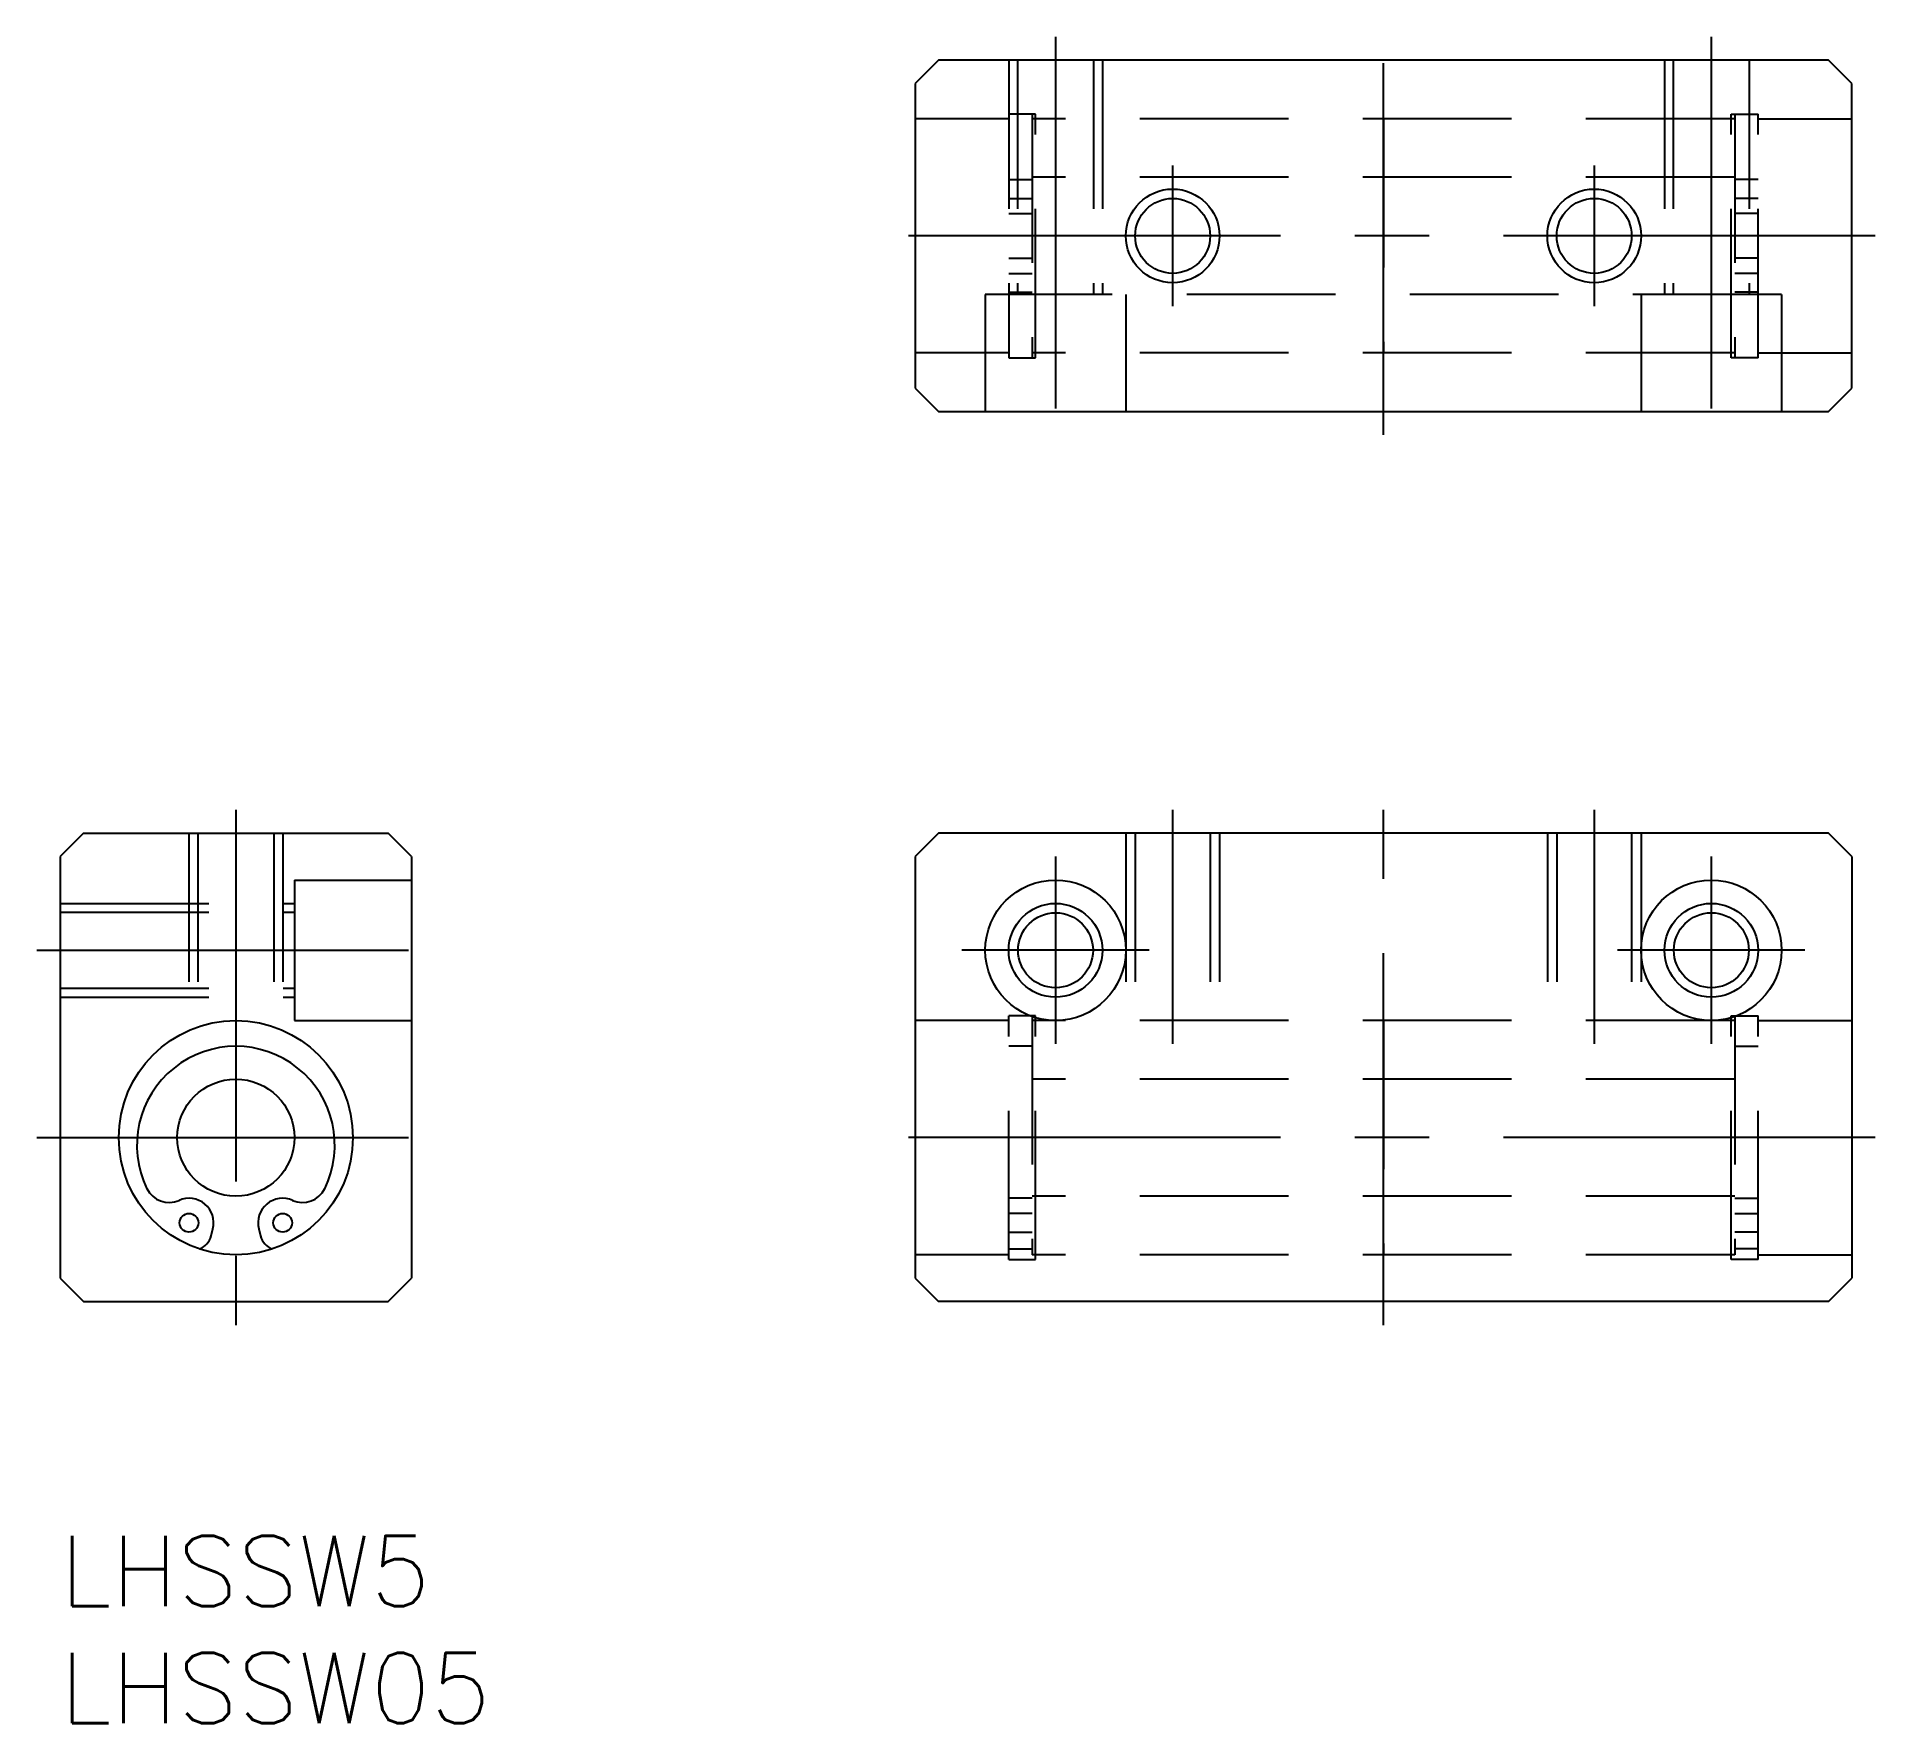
# Model space of a CAD drawing. Extents: x -1 to 77.5, y -8 to 64.
import ezdxf

# ---------------------------------------------------------------- set-up
doc = ezdxf.new("R2010")
doc.units = 0
doc.header["$LTSCALE"] = 0.5
doc.linetypes.add('CENTER', pattern=[50.8, 31.75, -6.35, 6.35, -6.35])
doc.linetypes.add('DASHED', pattern=[19.05, 12.7, -6.35])
for name, color, linetype in [('MSM_CENTER', 1, 'CENTER'), ('MSM_CONTINUOUS', 7, 'CONTINUOUS'), ('MSM_DASHED', 4, 'DASHED'), ('MSM_NARROW', 5, 'CONTINUOUS'), ('MSM_PART_NUMBER', 7, 'CONTINUOUS')]:
    doc.layers.add(name, color=color, linetype=linetype)
doc.styles.get("Standard").update_dxf_attribs({"font": 'txt.shx', "height": 3, "bigfont": 'bigfont.shx'})

# ---------------------------------------------------------------- blocks, each defined once
blk = doc.blocks.new('*U13')
at = {"layer": 'MSM_PART_NUMBER'}
blk.add_text('LHSSW5', height=3, dxfattribs=at).set_placement((0, -3))
blk = doc.blocks.new('*U14')
at = {"layer": 'MSM_PART_NUMBER'}
blk.add_text('LHSSW05', height=3, dxfattribs=at).set_placement((0, -8))

msp = doc.modelspace()

# ---------------------------------------------------------------- linework, layer by layer
at = {"layer": 'MSM_CENTER'}
for p, q in [((42.5, 64), (42.5, 47)), ((56.5, 47), (56.5, 64)), ((70.5, 64), (70.5, 47)), ((47.5, 58.5), (47.5, 52.5)), ((65.5, 58.5), (65.5, 52.5)), ((77.5, 55.5), (35.5, 55.5)), ((7.5, 31), (7.5, 9)), ((47.5, 31), (47.5, 21)), ((56.5, 9), (56.5, 31)), ((65.5, 31), (65.5, 21)), ((42.5, 29), (42.5, 21)), ((70.5, 29), (70.5, 21)), ((-1, 25), (16, 25)), ((46.5, 25), (38.5, 25)), ((74.5, 25), (66.5, 25)), ((-1, 17), (16, 17)), ((77.5, 17), (35.5, 17))]:
    msp.add_line(p, q, dxfattribs=at)
at = {"layer": 'MSM_CONTINUOUS'}
for p, q in [((37.5, 63), (36.5, 62)), ((75.5, 63), (37.5, 63)), ((76.5, 62), (75.5, 63)), ((36.5, 62), (36.5, 49)), ((76.5, 49), (76.5, 62)), ((36.5, 49), (37.5, 48)), ((75.5, 48), (76.5, 49)), ((37.5, 48), (75.5, 48)), ((1, 30), (0, 29)), ((1, 30), (14, 30)), ((15, 29), (14, 30)), ((37.5, 30), (36.5, 29)), ((75.5, 30), (37.5, 30)), ((76.5, 29), (75.5, 30)), ((0, 29), (0, 11)), ((15, 29), (15, 11)), ((36.5, 29), (36.5, 11)), ((76.5, 29), (76.5, 11)), ((6.442, 12.805), (6.518, 13.107)), ((8.482, 13.107), (8.558, 12.805)), ((0, 11), (1, 10)), ((14, 10), (15, 11)), ((36.5, 11), (37.5, 10)), ((75.5, 10), (76.5, 11)), ((1, 10), (14, 10)), ((75.5, 10), (37.5, 10))]:
    msp.add_line(p, q, dxfattribs=at)
for centre, radius in [((47.5, 55.5), 1.6), ((65.5, 55.5), 1.6), ((42.5, 25), 3), ((70.5, 25), 3), ((42.5, 25), 1.6), ((70.5, 25), 1.6), ((7.5, 17), 5), ((7.5, 17), 2.5), ((5.5, 13.364), 0.4), ((9.5, 13.364), 0.4)]:
    msp.add_circle(centre, radius, dxfattribs=at)
for centre, radius, start, end in [((7.5, 16.675), 4.225, 333.98697, 206.01303), ((4.647, 15.283), 1.05, 206.01303, 293.97633), ((5.5, 13.364), 1.05, 345.84444, 113.97633), ((9.5, 13.364), 1.05, 66.02367, 194.15556), ((10.353, 15.283), 1.05, 246.02366, 333.98697), ((5.666, 13), 0.8, 290.11535, 345.84444), ((9.334, 13), 0.8, 194.15556, 249.88465)]:
    msp.add_arc(centre, radius, start, end, dxfattribs=at)
at = {"layer": 'MSM_DASHED'}
for p, q in [((40.5, 63), (40.5, 50.3)), ((40.879, 63), (40.879, 53)), ((44.121, 63), (44.121, 53)), ((44.5, 63), (44.5, 53)), ((68.5, 63), (68.5, 53)), ((68.879, 63), (68.879, 53)), ((72.121, 63), (72.121, 53)), ((40.5, 60.5), (36.5, 60.5)), ((41.65, 60.7), (40.5, 60.7)), ((41.5, 60.7), (41.5, 50.3)), ((71.5, 60.5), (41.5, 60.5)), ((41.65, 50.3), (41.65, 60.7)), ((56.5, 60.5), (56.5, 50.5)), ((71.35, 60.7), (72.5, 60.7)), ((71.35, 50.3), (71.35, 60.7)), ((71.5, 60.7), (71.5, 50.3)), ((72.5, 50.3), (72.5, 60.7)), ((72.5, 60.5), (76.5, 60.5)), ((40.5, 57.9), (41.5, 57.9)), ((71.5, 58), (41.5, 58)), ((72.5, 57.9), (71.5, 57.9)), ((40.5, 57.1), (41.5, 57.1)), ((72.5, 57.1), (71.5, 57.1)), ((40.5, 56.45), (41.5, 56.45)), ((72.5, 56.45), (71.5, 56.45)), ((40.5, 54.55), (41.5, 54.55)), ((72.5, 54.55), (71.5, 54.55)), ((40.5, 53.9), (41.5, 53.9)), ((72.5, 53.9), (71.5, 53.9)), ((39.5, 53), (39.5, 48)), ((73.5, 53), (39.5, 53)), ((40.5, 53.1), (41.5, 53.1)), ((45.5, 53), (45.5, 48)), ((67.5, 53), (67.5, 48)), ((72.5, 53.1), (71.5, 53.1)), ((73.5, 53), (73.5, 48)), ((40.5, 50.5), (36.5, 50.5)), ((40.5, 50.3), (41.65, 50.3)), ((71.5, 50.5), (41.5, 50.5)), ((72.5, 50.3), (71.35, 50.3)), ((72.5, 50.5), (76.5, 50.5)), ((5.5, 30), (5.5, 21.583)), ((5.879, 30), (5.879, 21.73)), ((9.121, 30), (9.121, 21.73)), ((9.5, 30), (9.5, 21.583)), ((45.5, 30), (45.5, 22)), ((45.9, 30), (45.9, 22)), ((49.1, 30), (49.1, 22)), ((49.5, 30), (49.5, 22)), ((63.5, 30), (63.5, 22)), ((63.9, 30), (63.9, 22)), ((67.1, 30), (67.1, 22)), ((67.5, 30), (67.5, 22)), ((10, 28), (10, 22)), ((10, 28), (15, 28)), ((0, 27), (10, 27)), ((0, 26.621), (10, 26.621)), ((0, 23.379), (10, 23.379)), ((0, 23), (10, 23)), ((10, 22), (15, 22)), ((40.5, 22), (36.5, 22)), ((40.5, 11.8), (40.5, 22.2)), ((41.65, 22.2), (40.5, 22.2)), ((41.5, 22.2), (41.5, 12)), ((71.5, 22), (41.5, 22)), ((41.65, 11.8), (41.65, 22.2)), ((56.5, 22), (56.5, 12)), ((71.35, 11.8), (71.35, 22.2)), ((71.35, 22.2), (72.5, 22.2)), ((71.5, 22.2), (71.5, 12)), ((72.5, 11.8), (72.5, 22.2)), ((72.5, 22), (76.5, 22)), ((41.5, 20.9), (40.5, 20.9)), ((71.5, 20.9), (72.5, 20.9)), ((71.5, 19.5), (41.5, 19.5)), ((41.5, 14.414), (40.5, 14.414)), ((71.5, 14.5), (41.5, 14.5)), ((71.5, 14.414), (72.5, 14.414)), ((41.5, 13.764), (40.5, 13.764)), ((71.5, 13.764), (72.5, 13.764)), ((40.5, 12.964), (41.5, 12.964)), ((72.5, 12.964), (71.5, 12.964)), ((40.5, 12), (36.5, 12)), ((40.5, 12.249), (41.5, 12.249)), ((40.5, 11.8), (41.65, 11.8)), ((71.5, 12), (41.5, 12)), ((72.5, 11.8), (71.35, 11.8)), ((72.5, 12.249), (71.5, 12.249)), ((72.5, 12), (76.5, 12))]:
    msp.add_line(p, q, dxfattribs=at)
at = {"layer": 'MSM_NARROW'}
for centre in [(47.5, 55.5), (65.5, 55.5), (42.5, 25), (70.5, 25)]:
    msp.add_circle(centre, 2, dxfattribs=at)

# ---------------------------------------------------------------- block references
at = {"layer": 'MSM_CONTINUOUS'}
for name in ['*U13', '*U14']:
    msp.add_blockref(name, (0, 0), dxfattribs=at)

doc.saveas('drawing.dxf')
